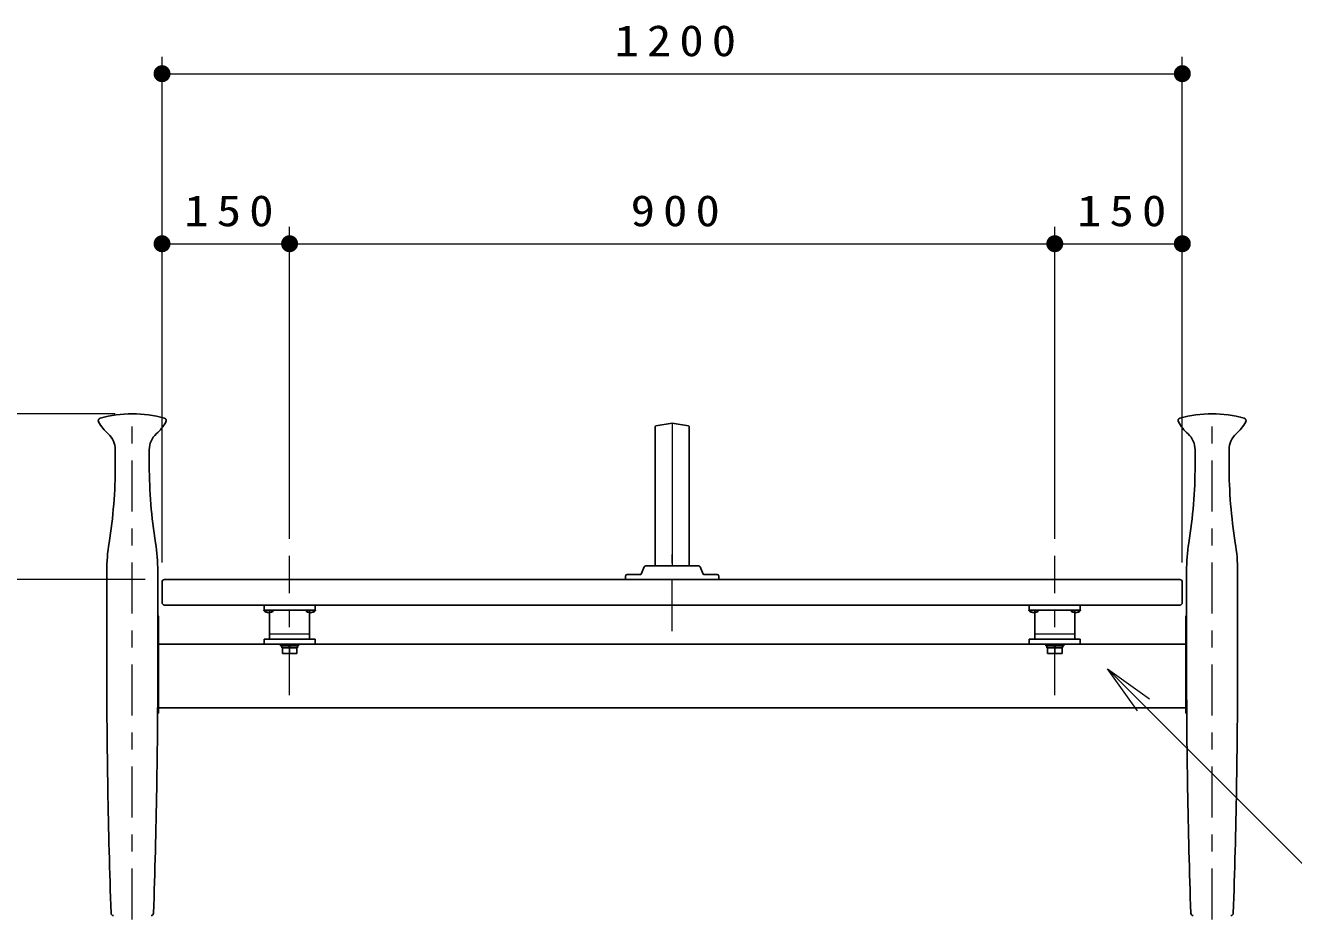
# Model space of a CAD drawing. Units: millimetres on the paper, scale 1:20. Extents: x -385 to 0, y 0 to 267.
# Drawn here: x -296.5 to -221.9, y 117.2 to 169.5 of the extents above; entities that cross this region are included whole.
import ezdxf

# ---------------------------------------------------------------- set-up
doc = ezdxf.new("R2010")
doc.units = ezdxf.units.MM
doc.linetypes.add('USER1', pattern=[4.5, 2.5, -2])
doc.linetypes.add('USER2', pattern=[6, 3, -1, 1, -1])
doc.layers.add('1_20', color=7, linetype='Continuous', lineweight=25)
doc.styles.add('ＭＳ ゴシック', font='')
doc.styles.get('ＭＳ ゴシック').set_extended_font_data('MS Gothic')

# ---------------------------------------------------------------- blocks, each defined once
blk = doc.blocks.new('filled_dot')
at = {"color": 0, "linetype": 'Continuous', "lineweight": -2, "const_width": 1.25}
blk.add_lwpolyline([(-0.625, 0, 1), (0.625, 0, 1)], format="xyb", close=True, dxfattribs=at)

msp = doc.modelspace()

# ---------------------------------------------------------------- linework, layer by layer
at = {"layer": '1_20', "lineweight": 13}
for p, q in [((-288.425, 137.94), (-288.425, 167.69)), ((-228.425, 137.94), (-228.425, 167.69)), ((-288.425, 166.69), (-228.425, 166.69)), ((-280.925, 149.673), (-280.925, 157.69)), ((-280.925, 139.334), (-280.925, 157.69)), ((-235.925, 139.334), (-235.925, 157.69)), ((-288.425, 156.69), (-280.925, 156.69)), ((-280.925, 156.69), (-235.925, 156.69)), ((-235.925, 156.69), (-228.425, 156.69)), ((-291.175, 146.69), (-327.425, 146.69)), ((-289.425, 136.94), (-317.425, 136.94)), ((-232.822, 131.688), (-230.702, 129.566)), ((-232.822, 131.688), (-230.348, 129.919)), ((-231.055, 129.212), (-232.822, 131.688))]:
    msp.add_line(p, q, dxfattribs=at)
at = {"layer": '1_20', "linetype": 'USER2', "lineweight": 13}
for p, q in [((-290.175, 116.94), (-290.175, 146.836)), ((-226.675, 116.94), (-226.675, 146.836)), ((-280.925, 130.131), (-280.925, 138.334)), ((-258.425, 133.903), (-258.425, 138.409)), ((-235.925, 130.131), (-235.925, 138.334))]:
    msp.add_line(p, q, dxfattribs=at)
at = {"layer": '1_20', "color": 110}
for p, q in [((-259.425, 137.74), (-259.425, 145.935)), ((-258.425, 146.128), (-259.382, 145.984)), ((-258.425, 146.128), (-257.467, 145.984)), ((-257.425, 137.74), (-257.425, 145.935)), ((-261.068, 137.24), (-260.273, 137.24)), ((-260.064, 137.68), (-260.25, 137.255)), ((-258.425, 137.74), (-259.972, 137.74)), ((-256.877, 137.74), (-258.425, 137.74)), ((-256.785, 137.68), (-256.599, 137.255)), ((-255.782, 137.24), (-256.577, 137.24)), ((-261.175, 136.94), (-261.168, 137.144)), ((-255.675, 136.94), (-255.682, 137.144))]:
    msp.add_line(p, q, dxfattribs=at)
at = {"layer": '1_20', "color": 110, "lineweight": 13}
msp.add_line((-258.425, 146.128), (-258.425, 137.74), dxfattribs=at)
at = {"layer": '1_20', "color": 4}
for p, q in [((-291.175, 143.648), (-291.175, 144.572)), ((-289.175, 143.648), (-289.175, 144.572)), ((-227.675, 143.648), (-227.675, 144.572)), ((-225.675, 143.648), (-225.675, 144.572)), ((-291.675, 131.94), (-291.675, 137.433)), ((-288.675, 131.94), (-288.675, 137.433)), ((-228.175, 131.94), (-228.175, 137.433)), ((-225.175, 131.94), (-225.175, 137.433))]:
    msp.add_line(p, q, dxfattribs=at)
at = {"layer": '1_20'}
for p, q in [((-288.425, 135.59), (-288.425, 136.79)), ((-288.275, 136.94), (-258.425, 136.94)), ((-228.575, 136.94), (-258.425, 136.94)), ((-228.425, 135.59), (-228.425, 136.79)), ((-288.275, 135.44), (-258.425, 135.44)), ((-282.445, 135.14), (-282.445, 135.115)), ((-282.445, 135.14), (-281.855, 135.14)), ((-282.445, 135.115), (-281.855, 135.115)), ((-282.425, 135.44), (-282.425, 135.14)), ((-282.425, 135.14), (-279.425, 135.14)), ((-282.1, 135.14), (-282.1, 133.44)), ((-281.855, 135.14), (-281.855, 135.115)), ((-279.995, 135.14), (-279.995, 135.115)), ((-279.995, 135.14), (-279.405, 135.14)), ((-279.995, 135.115), (-279.405, 135.115)), ((-279.75, 135.14), (-279.75, 133.44)), ((-279.425, 135.44), (-279.425, 135.14)), ((-279.405, 135.14), (-279.405, 135.115)), ((-228.575, 135.44), (-258.425, 135.44)), ((-237.445, 135.14), (-237.445, 135.115)), ((-237.445, 135.14), (-236.855, 135.14)), ((-237.445, 135.115), (-236.855, 135.115)), ((-237.425, 135.44), (-237.425, 135.14)), ((-237.425, 135.14), (-234.425, 135.14)), ((-237.1, 135.14), (-237.1, 133.44)), ((-236.855, 135.14), (-236.855, 135.115)), ((-234.995, 135.14), (-234.995, 135.115)), ((-234.995, 135.14), (-234.405, 135.14)), ((-234.995, 135.115), (-234.405, 135.115)), ((-234.75, 135.14), (-234.75, 133.44)), ((-234.425, 135.44), (-234.425, 135.14)), ((-234.405, 135.14), (-234.405, 135.115)), ((-288.625, 133.14), (-228.225, 133.14)), ((-282.425, 133.44), (-279.425, 133.44)), ((-282.425, 133.44), (-282.425, 133.14)), ((-282.1, 133.44), (-279.75, 133.44)), ((-281.45, 133.14), (-281.45, 133.04)), ((-281.45, 133.14), (-280.4, 133.14)), ((-281.45, 133.04), (-280.4, 133.04)), ((-280.465, 133.04), (-281.385, 133.04)), ((-281.385, 132.915), (-281.385, 133.04)), ((-280.465, 132.915), (-281.385, 132.915)), ((-281.35, 132.595), (-281.35, 132.915)), ((-280.962, 132.915), (-280.928, 133.04)), ((-280.925, 132.915), (-280.925, 132.595)), ((-280.922, 132.915), (-280.888, 133.04)), ((-280.5, 132.595), (-280.5, 132.915)), ((-280.465, 132.915), (-280.465, 133.04)), ((-280.4, 133.04), (-280.4, 133.14)), ((-279.425, 133.44), (-279.425, 133.14)), ((-237.425, 133.44), (-234.425, 133.44)), ((-237.425, 133.44), (-237.425, 133.14)), ((-237.1, 133.44), (-234.75, 133.44)), ((-236.45, 133.14), (-236.45, 133.04)), ((-236.45, 133.14), (-235.4, 133.14)), ((-236.45, 133.04), (-235.4, 133.04)), ((-235.465, 133.04), (-236.385, 133.04)), ((-236.385, 132.915), (-236.385, 133.04)), ((-235.465, 132.915), (-236.385, 132.915)), ((-236.35, 132.595), (-236.35, 132.915)), ((-235.962, 132.915), (-235.928, 133.04)), ((-235.925, 132.915), (-235.925, 132.595)), ((-235.922, 132.915), (-235.888, 133.04)), ((-235.5, 132.595), (-235.5, 132.915)), ((-235.465, 132.915), (-235.465, 133.04)), ((-235.4, 133.04), (-235.4, 133.14)), ((-234.425, 133.44), (-234.425, 133.14)), ((-280.5, 132.595), (-281.35, 132.595)), ((-235.5, 132.595), (-236.35, 132.595)), ((-288.625, 129.09), (-288.688, 129.09)), ((-288.625, 129.39), (-228.225, 129.39)), ((-228.225, 129.09), (-228.162, 129.09))]:
    msp.add_line(p, q, dxfattribs=at)
at = {"layer": '1_20', "color": 131}
for p, q in [((-288.625, 129.09), (-288.625, 134.64)), ((-228.225, 129.09), (-228.225, 134.64))]:
    msp.add_line(p, q, dxfattribs=at)
at = {"layer": '1_20', "linetype": 'USER1', "lineweight": 13}
for p, q in [((-282.1, 133.74), (-279.75, 133.74)), ((-237.1, 133.74), (-234.75, 133.74))]:
    msp.add_line(p, q, dxfattribs=at)
at = {"layer": '1_20', "lineweight": 13}
msp.add_lwpolyline([(-232.822, 131.688), (-221.226, 120.087), (-181.988, 120.087)], dxfattribs=at)
at = {"layer": '1_20', "color": 4}
for centre, radius, start, end in [((-292.025, 146.29), 0.15, 105.3921, 213.20587), ((-289.731, 147.558), 2.771, 208.93513, 227.92204), ((-290.175, 139.57), 7.12, 74.6079, 105.3921), ((-290.618, 147.558), 2.771, 312.07795, 331.06487), ((-288.325, 146.29), 0.15, 326.79413, 74.6079), ((-228.525, 146.29), 0.15, 105.3921, 213.20587), ((-226.231, 147.558), 2.771, 208.93513, 227.92204), ((-226.675, 139.57), 7.12, 74.6079, 105.3921), ((-227.118, 147.558), 2.771, 312.07795, 331.06487), ((-224.825, 146.29), 0.15, 326.79413, 74.6079), ((-292.428, 144.572), 1.253, 0, 47.92204), ((-287.922, 144.572), 1.253, 132.07796, 180), ((-228.928, 144.572), 1.253, 0, 47.92204), ((-224.422, 144.572), 1.253, 132.07796, 180), ((-319.63, 143.648), 28.456, 350.79971, 0), ((-260.719, 143.648), 28.456, 180, 189.2003), ((-256.13, 143.648), 28.456, 350.79971, 0), ((-197.219, 143.648), 28.456, 180, 189.2003), ((-281.264, 137.433), 10.411, 170.7997, 180), ((-299.086, 137.433), 10.411, 0, 9.2003), ((-217.764, 137.433), 10.411, 170.7997, 180), ((-235.586, 137.433), 10.411, 0, 9.2003), ((135.922, 131.94), 427.597, 180, 181.95969), ((-716.272, 131.94), 427.597, 358.04031, 0), ((199.422, 131.94), 427.597, 180, 181.95969), ((-652.772, 131.94), 427.597, 358.04031, 0), ((-291.275, 117.323), 0.15, 181.95969, 267), ((-289.075, 117.323), 0.15, 273, 358.04031), ((-227.775, 117.323), 0.15, 181.95969, 267), ((-225.575, 117.323), 0.15, 273, 358.04031)]:
    msp.add_arc(centre, radius, start, end, dxfattribs=at)
at = {"layer": '1_20', "color": 110}
for centre, radius, start, end in [((-259.375, 145.935), 0.05, 98.53077, 180), ((-257.475, 145.935), 0.05, 0, 81.46923), ((-261.068, 137.14), 0.1, 90, 178), ((-260.273, 137.265), 0.025, 270, 336.37062), ((-259.972, 137.64), 0.1, 90, 156.37062), ((-256.877, 137.64), 0.1, 23.62938, 90), ((-256.577, 137.265), 0.025, 203.62938, 270), ((-255.782, 137.14), 0.1, 2, 90)]:
    msp.add_arc(centre, radius, start, end, dxfattribs=at)
at = {"layer": '1_20'}
for centre, radius, start, end in [((-288.275, 136.79), 0.15, 90, 180), ((-228.575, 136.79), 0.15, 0, 90), ((-288.275, 135.59), 0.15, 180, 270), ((-282.15, 135.385), 0.4, 222.43594, 317.56406), ((-279.7, 135.385), 0.4, 222.43594, 317.56406), ((-237.15, 135.385), 0.4, 222.43594, 317.56406), ((-234.7, 135.385), 0.4, 222.43594, 317.56406), ((-228.575, 135.59), 0.15, 270, 0)]:
    msp.add_arc(centre, radius, start, end, dxfattribs=at)
at = {"layer": '1_20', "color": 131}
for centre, start, end in [((-289.075, 134.64), 0, 27.26604), ((-227.775, 134.64), 152.73396, 180)]:
    msp.add_arc(centre, 0.45, start, end, dxfattribs=at)

# ---------------------------------------------------------------- block references
at = {"layer": '1_20', "lineweight": 13, "xscale": 0.4, "yscale": 0.4}
for p in [(-288.425, 166.69), (-288.425, 156.69), (-280.925, 156.69), (-235.925, 156.69)]:
    msp.add_blockref('filled_dot', p, dxfattribs=at)
at = {"layer": '1_20', "lineweight": 13, "xscale": 0.4, "yscale": 0.4, "rotation": 180}
for p in [(-228.425, 166.69), (-280.925, 156.69), (-235.925, 156.69), (-228.425, 156.69)]:
    msp.add_blockref('filled_dot', p, dxfattribs=at)

# ---------------------------------------------------------------- texts
at = {"layer": '1_20', "char_height": 1.833, "attachment_point": 8, "style": 'ＭＳ ゴシック'}
for s, insert in [('\\T1.33;\\W1.15;1200', (-258.004, 167.69)), ('\\T1.33;\\W1.15;150', (-284.254, 157.69)), ('\\T1.33;\\W1.15;900', (-258.008, 157.69)), ('\\T1.33;\\W1.15;150', (-231.754, 157.69))]:
    msp.add_mtext(s, dxfattribs=dict(at, insert=insert))

doc.saveas('drawing.dxf')
